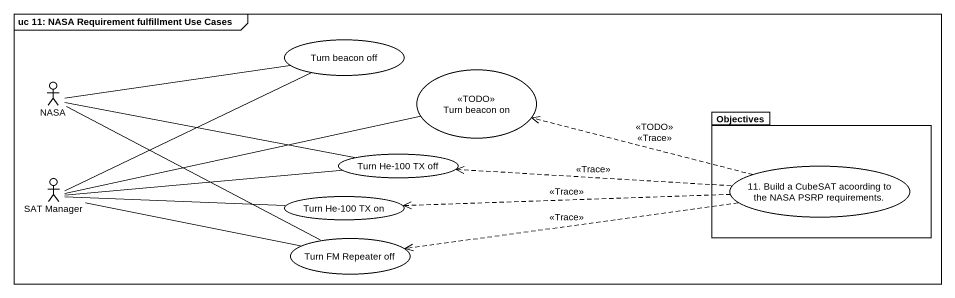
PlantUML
@startuml
mainframe uc 11: NASA Requirement fulfillment Use Cases
usecase "Turn beacon off" as Turn_beacon_off
actor NASA
usecase "Turn beacon on" as Turn_beacon_on <<TODO>>
package Objectives {
  usecase "11. Build a CubeSAT acoording to the NASA PSRP requirements." as u11_Build_a_CubeSAT
}
usecase "Turn He-100 TX off" as Turn_He_100_TX_off
actor "SAT Manager" as SAT_Manager
usecase "Turn He-100 TX on" as Turn_He_100_TX_on
usecase "Turn FM Repeater off" as Turn_FM_Repeater_off
NASA -right- Turn_beacon_off
NASA -right- Turn_He_100_TX_off
NASA -right- Turn_FM_Repeater_off
u11_Build_a_CubeSAT .left.> Turn_beacon_on : <<TODO>> <<Trace>>
u11_Build_a_CubeSAT .left.> Turn_He_100_TX_off : <<Trace>>
u11_Build_a_CubeSAT .left.> Turn_He_100_TX_on : <<Trace>>
u11_Build_a_CubeSAT .left.> Turn_FM_Repeater_off : <<Trace>>
SAT_Manager -right- Turn_beacon_off
SAT_Manager -right- Turn_beacon_on
SAT_Manager -right- Turn_He_100_TX_off
SAT_Manager -right- Turn_He_100_TX_on
SAT_Manager -right- Turn_FM_Repeater_off
@enduml
